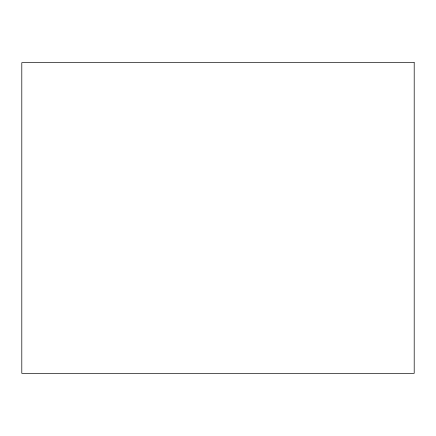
<?xml version="1.0" encoding="UTF-8"?>
<svg xmlns="http://www.w3.org/2000/svg" width="436" height="436" viewBox="0 0 436 436"><rect width="100%" height="100%" fill="white"/><g stroke="black" fill="none" stroke-linecap="round" stroke-linejoin="round"><path stroke-width="0.65" d="M414.2 62.675L21.8 62.675L21.8 373.325L414.2 373.325L414.2 62.675"/></g></svg>
